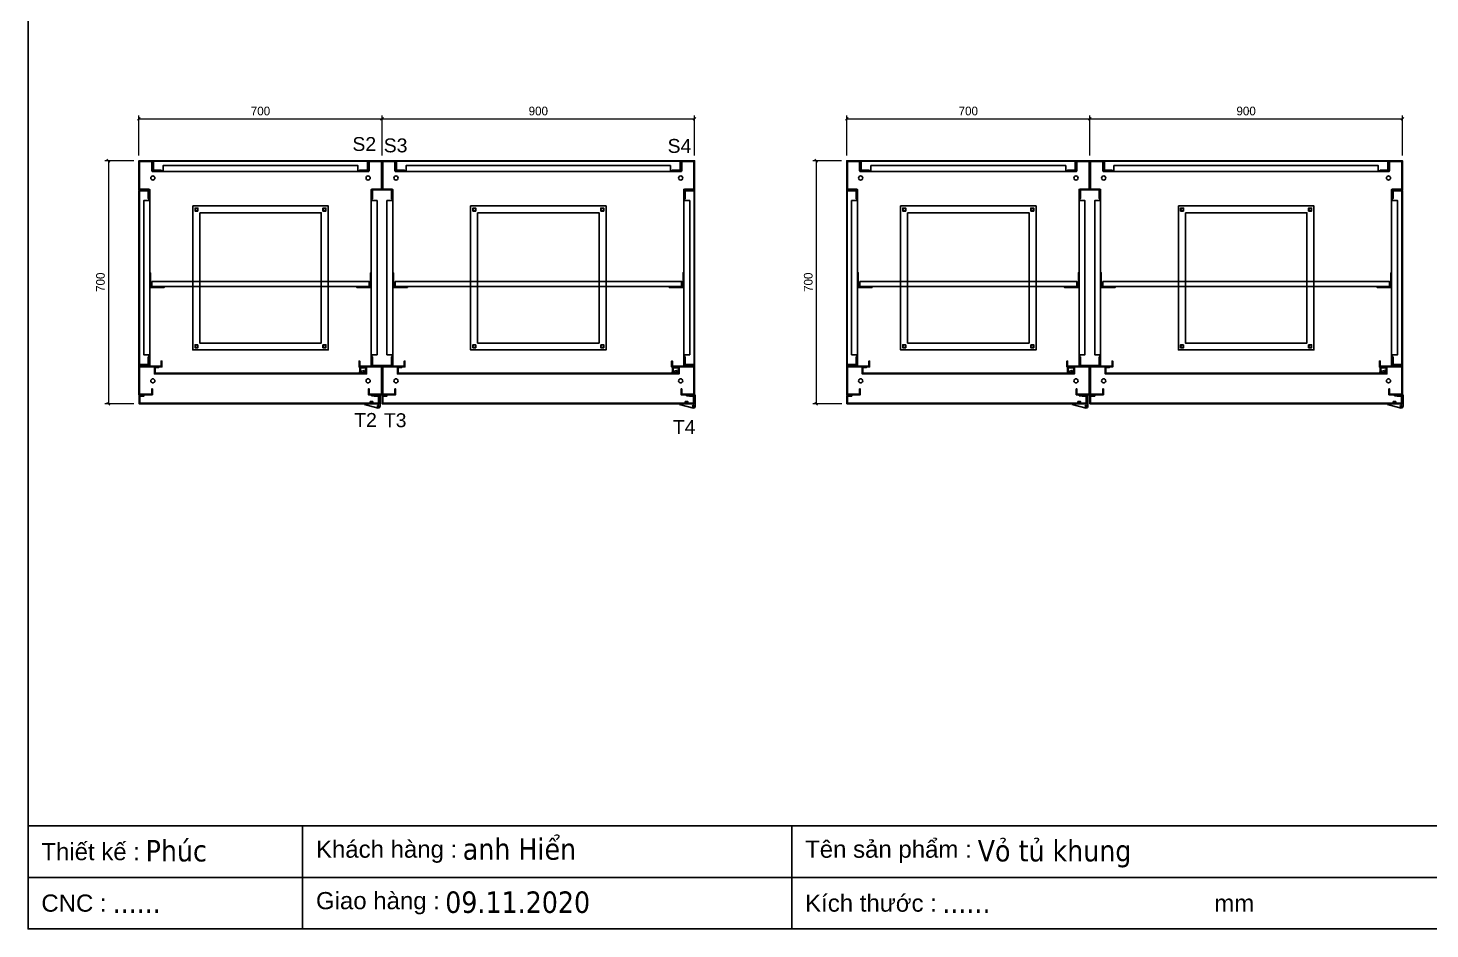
# Model space of a CAD drawing. Header units: millimetres. Extents: x 0 to 7339, y 0 to 5189.
# Drawn here: x 0 to 4037, y 0 to 2595 of the extents above; entities that cross this region are included whole.
import ezdxf
from ezdxf.enums import TextEntityAlignment as Align

# ---------------------------------------------------------------- set-up
doc = ezdxf.new("R2010")
doc.units = ezdxf.units.MM
doc.layers.add('DIM', color=253, linetype='Continuous')
doc.layers.add('Ghi chu', color=7, linetype='Continuous')
doc.styles.add('Arial', font='arial.ttf')
doc.styles.add('Tahoma (Input Text)', font='tahoma.ttf')
doc.dimstyles.new('Dim-25', dxfattribs={"dimtxt": 25, "dimasz": 8, "dimexe": 10, "dimexo": 15, "dimgap": 10, "dimtad": 1, "dimdec": 0, "dimtxsty": 'Standard', "dimblk": 'OBLIQUE', "dimcen": 10, "dimclrd": 5, "dimclre": 5, "dimclrt": 3, "dimazin": 3, "dimtfac": 1, "dimtdec": 0, "dimtmove": 0, "dimatfit": 3, "dimldrblk": 'OBLIQUE', "dimlwd": 9, "dimlwe": 9})

# ---------------------------------------------------------------- blocks, each defined once
blk = doc.blocks.new('khungtenAsean2')
at = {"color": 7}
for p, q in [((2970, -1980), (0, -1980)), ((320, -1980), (320, -2100)), ((890, -1980), (890, -2100)), ((2020, -2040), (0, -2040))]:
    blk.add_line(p, q, dxfattribs=at)
blk.add_lwpolyline([(0, 0), (2970, 0), (2970, -2100), (0, -2100)], close=True, dxfattribs=at)
at = {"color": 2, "char_height": 20, "width": 917.634, "attachment_point": 4, "style": 'Arial'}
for s, insert in [('  Thiết kế :', (0, -2010)), ('  Khách hàng :', (320, -2010)), ('  Tên sản phẩm :', (890, -2010)), ('  Giao hàng :', (320, -2070)), ('  CNC :', (0, -2070)), ('  Kích thước :', (890, -2070)), ('mm', (1382.3, -2070))]:
    blk.add_mtext(s, dxfattribs=dict(at, insert=insert))
at = {"color": 1, "style": 'Tahoma (Input Text)', "flags": 8}
for tag, p in [('#01', (137.1, -2021.3)), ('#03', (506.6, -2019.3)), ('#05', (1106.6, -2021.3)), ('#07', (1834.7, -2021.3)), ('#09', (2146.7, -2021.3)), ('#02', (98.5, -2081.3)), ('#04', (486.1, -2081.3)), ('#06', (1065.3, -2081.3)), ('#08', (1817.4, -2081.3)), ('#10', (2146.7, -2081.3))]:
    blk.add_attdef(tag, p, '', height=25, dxfattribs=at)
blk.add_attdef('#11', text='', height=25, dxfattribs=at).set_placement((2915, -2067.3), align=Align.CENTER)
blk = doc.blocks.new('HL044-2')
at = {"color": 1}
for p, q in [((0, -3), (0, 0)), ((0, 0), (23, 0)), ((4, -3), (4, 0)), ((10, -3), (10, 0)), ((25, -26), (-20, -26)), ((-20, -26), (-20, -28)), ((-20, -28), (19.5, -38.5)), ((-3, -19.5), (-3, -26)), ((-3, -19.5), (3, -20.1)), ((-3, -20.5), (3, -21.1)), ((-3, -21.5), (3, -22.1)), ((-3, -22.5), (3, -23.1)), ((-3, -23.5), (3, -24.1)), ((-3, -24.5), (3, -25.1)), ((-3, -25.5), (2.3, -26)), ((22, -3), (0, -3)), ((3, -19.5), (3, -26)), ((22, -3), (22, -26)), ((25, -2), (25, -3)), ((25, -3), (25, -26)), ((25, -33), (25, -26))]:
    blk.add_line(p, q, dxfattribs=at)
blk.add_lwpolyline([(-4, -19.5), (4, -19.5), (4, -26), (-4, -26)], close=True, dxfattribs=at)
blk.add_circle((19.5, -33), 2.5, dxfattribs=at)
for centre, radius, start, end in [((23, -2), 2, 0, 90), ((19.5, -33), 5.5, 270, 0)]:
    blk.add_arc(centre, radius, start, end, dxfattribs=at)
blk = doc.blocks.new('HL036-1-2')
at = {"layer": 'Ghi chu', "color": 1}
for p, q in [((-3, 17.8), (-18.9, 17.8)), ((-18.9, 15.8), (-18.9, 17.8)), ((-12.1, 15.8), (-18.9, 15.8)), ((-16.4, 1), (-16.4, 14)), ((-15.6, 15), (-3.9, 17.7)), ((0, 0), (-15.4, 0)), ((-14.4, 3), (-14.4, 11.9)), ((0, 2), (-13.4, 2)), ((-13.1, 12.8), (-4.3, 9.8)), ((-6.2, 2), (-6.2, 0)), ((-1.2, 2), (-1.2, 0)), ((0, 0), (0, 2))]:
    blk.add_line(p, q, dxfattribs=at)
for radius in [4.1, 2.1]:
    blk.add_circle((-3, 13.7), radius, dxfattribs=at)
for centre, start, end in [((-15.4, 14), 102.9616, 180), ((-15.4, 1), 180, 270), ((-13.4, 11.9), 71.3254, 180), ((-13.4, 3), 180, 270)]:
    blk.add_arc(centre, 1, start, end, dxfattribs=at)
blk = doc.blocks.new('*D11')
at = {"color": 0, "linetype": 'ByBlock', "lineweight": -2}
for p, q in [((235.3, 2208.5), (227.3, 2216.5)), ((227.3, 1516.5), (235.3, 1508.5))]:
    blk.add_line(p, q, dxfattribs=at)
at = {"layer": 'Defpoints', "color": 0, "transparency": 16777216}
for p in [(319.3, 2212.5), (231.3, 1512.5), (319.8, 1512.5)]:
    blk.add_point(p, dxfattribs=at)
at = {"layer": 'DIM', "color": 5, "lineweight": 9, "transparency": 16777216}
for p, q in [((304.3, 2212.5), (221.3, 2212.5)), ((231.3, 2212.5), (231.3, 1512.5)), ((304.8, 1512.5), (221.3, 1512.5))]:
    blk.add_line(p, q, dxfattribs=at)
at = {"layer": 'DIM', "color": 3, "transparency": 16777216, "insert": (208.6, 1862.5), "char_height": 25, "attachment_point": 5, "rotation": 90}
blk.add_mtext('700', dxfattribs=at)
blk = doc.blocks.new('_Oblique')
at = {"color": 0, "linetype": 'ByBlock', "lineweight": -2}
blk.add_line((-0.5, -0.5), (0.5, 0.5), dxfattribs=at)
blk = doc.blocks.new('*D16')
at = {"color": 0, "linetype": 'ByBlock', "lineweight": -2}
for p, q in [((323.3, 2336.8), (315.3, 2328.8)), ((1015.3, 2328.8), (1023.3, 2336.8))]:
    blk.add_line(p, q, dxfattribs=at)
at = {"layer": 'Defpoints', "color": 0, "transparency": 16777216}
for p in [(1019.3, 2332.8), (319.3, 2212.5), (1019.3, 2212.5)]:
    blk.add_point(p, dxfattribs=at)
at = {"layer": 'DIM', "color": 5, "lineweight": 9, "transparency": 16777216}
for p, q in [((319.3, 2227.5), (319.3, 2342.8)), ((1019.3, 2227.5), (1019.3, 2342.8)), ((319.3, 2332.8), (1019.3, 2332.8))]:
    blk.add_line(p, q, dxfattribs=at)
at = {"layer": 'DIM', "color": 3, "transparency": 16777216, "insert": (669.3, 2355.5), "char_height": 25, "attachment_point": 5}
blk.add_mtext('700', dxfattribs=at)
blk = doc.blocks.new('*D17')
at = {"color": 0, "linetype": 'ByBlock', "lineweight": -2}
for p, q in [((1023.3, 2336.8), (1015.3, 2328.8)), ((1915.3, 2328.8), (1923.3, 2336.8))]:
    blk.add_line(p, q, dxfattribs=at)
at = {"layer": 'Defpoints', "color": 0, "transparency": 16777216}
for p in [(1919.3, 2332.8), (1019.3, 2212.5), (1919.3, 2212.5)]:
    blk.add_point(p, dxfattribs=at)
at = {"layer": 'DIM', "color": 5, "lineweight": 9, "transparency": 16777216}
for p, q in [((1019.3, 2227.5), (1019.3, 2342.8)), ((1919.3, 2227.5), (1919.3, 2342.8)), ((1019.3, 2332.8), (1919.3, 2332.8))]:
    blk.add_line(p, q, dxfattribs=at)
at = {"layer": 'DIM', "color": 3, "transparency": 16777216, "insert": (1469.3, 2355.5), "char_height": 25, "attachment_point": 5}
blk.add_mtext('900', dxfattribs=at)
blk = doc.blocks.new('*D20')
at = {"color": 0, "linetype": 'ByBlock', "lineweight": -2}
for p, q in [((2273.5, 2208.5), (2265.5, 2216.5)), ((2265.5, 1516.5), (2273.5, 1508.5))]:
    blk.add_line(p, q, dxfattribs=at)
at = {"layer": 'Defpoints', "color": 0, "transparency": 16777216}
for p in [(2357.4, 2212.5), (2269.5, 1512.5), (2357.9, 1512.5)]:
    blk.add_point(p, dxfattribs=at)
at = {"layer": 'DIM', "color": 5, "lineweight": 9, "transparency": 16777216}
for p, q in [((2342.4, 2212.5), (2259.5, 2212.5)), ((2269.5, 2212.5), (2269.5, 1512.5)), ((2342.9, 1512.5), (2259.5, 1512.5))]:
    blk.add_line(p, q, dxfattribs=at)
at = {"layer": 'DIM', "color": 3, "transparency": 16777216, "insert": (2246.7, 1862.5), "char_height": 25, "attachment_point": 5, "rotation": 90}
blk.add_mtext('700', dxfattribs=at)
blk = doc.blocks.new('*D21')
at = {"color": 0, "linetype": 'ByBlock', "lineweight": -2}
for p, q in [((2361.4, 2336.8), (2353.4, 2328.8)), ((3053.4, 2328.8), (3061.4, 2336.8))]:
    blk.add_line(p, q, dxfattribs=at)
at = {"layer": 'Defpoints', "color": 0, "transparency": 16777216}
for p in [(3057.4, 2332.8), (2357.4, 2212.5), (3057.4, 2212.5)]:
    blk.add_point(p, dxfattribs=at)
at = {"layer": 'DIM', "color": 5, "lineweight": 9, "transparency": 16777216}
for p, q in [((2357.4, 2227.5), (2357.4, 2342.8)), ((3057.4, 2227.5), (3057.4, 2342.8)), ((2357.4, 2332.8), (3057.4, 2332.8))]:
    blk.add_line(p, q, dxfattribs=at)
at = {"layer": 'DIM', "color": 3, "transparency": 16777216, "insert": (2707.4, 2355.5), "char_height": 25, "attachment_point": 5}
blk.add_mtext('700', dxfattribs=at)
blk = doc.blocks.new('*D22')
at = {"color": 0, "linetype": 'ByBlock', "lineweight": -2}
for p, q in [((3061.4, 2336.8), (3053.4, 2328.8)), ((3953.4, 2328.8), (3961.4, 2336.8))]:
    blk.add_line(p, q, dxfattribs=at)
at = {"layer": 'Defpoints', "color": 0, "transparency": 16777216}
for p in [(3957.4, 2332.8), (3057.4, 2212.5), (3957.4, 2212.5)]:
    blk.add_point(p, dxfattribs=at)
at = {"layer": 'DIM', "color": 5, "lineweight": 9, "transparency": 16777216}
for p, q in [((3057.4, 2227.5), (3057.4, 2342.8)), ((3957.4, 2227.5), (3957.4, 2342.8)), ((3057.4, 2332.8), (3957.4, 2332.8))]:
    blk.add_line(p, q, dxfattribs=at)
at = {"layer": 'DIM', "color": 3, "transparency": 16777216, "insert": (3507.4, 2355.5), "char_height": 25, "attachment_point": 5}
blk.add_mtext('900', dxfattribs=at)

msp = doc.modelspace()

# ---------------------------------------------------------------- linework, layer by layer
at = {"color": 7}
for points in [[(383.3, 2183.5), (356.3, 2183.5), (356.3, 2210.5), (321.3, 2210.5), (321.3, 2130.5), (348.3, 2130.5), (348.3, 2103.5), (346.3, 2103.5), (346.3, 2128.5), (319.3, 2128.5), (319.3, 2212.5), (358.3, 2212.5), (358.3, 2185.5), (383.3, 2185.5), (383.3, 2183.5)], [(955.3, 2183.5), (982.3, 2183.5), (982.3, 2210.5), (1017.3, 2210.5), (1017.3, 2130.5), (990.3, 2130.5), (990.3, 2103.5), (992.3, 2103.5), (992.3, 2128.5), (1019.3, 2128.5), (1019.3, 2212.5), (980.3, 2212.5), (980.3, 2185.5), (955.3, 2185.5), (955.3, 2183.5)], [(1083.3, 2183.5), (1056.3, 2183.5), (1056.3, 2210.5), (1021.3, 2210.5), (1021.3, 2130.5), (1048.3, 2130.5), (1048.3, 2103.5), (1046.3, 2103.5), (1046.3, 2128.5), (1019.3, 2128.5), (1019.3, 2212.5), (1058.3, 2212.5), (1058.3, 2185.5), (1083.3, 2185.5), (1083.3, 2183.5)], [(1855.3, 2183.5), (1882.3, 2183.5), (1882.3, 2210.5), (1917.3, 2210.5), (1917.3, 2130.5), (1890.3, 2130.5), (1890.3, 2103.5), (1892.3, 2103.5), (1892.3, 2128.5), (1919.3, 2128.5), (1919.3, 2212.5), (1880.3, 2212.5), (1880.3, 2185.5), (1855.3, 2185.5), (1855.3, 2183.5)], [(2421.4, 2183.5), (2394.4, 2183.5), (2394.4, 2210.5), (2359.4, 2210.5), (2359.4, 2130.5), (2386.4, 2130.5), (2386.4, 2103.5), (2384.4, 2103.5), (2384.4, 2128.5), (2357.4, 2128.5), (2357.4, 2212.5), (2396.4, 2212.5), (2396.4, 2185.5), (2421.4, 2185.5), (2421.4, 2183.5)], [(2993.4, 2183.5), (3020.4, 2183.5), (3020.4, 2210.5), (3055.4, 2210.5), (3055.4, 2130.5), (3028.4, 2130.5), (3028.4, 2103.5), (3030.4, 2103.5), (3030.4, 2128.5), (3057.4, 2128.5), (3057.4, 2212.5), (3018.4, 2212.5), (3018.4, 2185.5), (2993.4, 2185.5), (2993.4, 2183.5)], [(3121.4, 2183.5), (3094.4, 2183.5), (3094.4, 2210.5), (3059.4, 2210.5), (3059.4, 2130.5), (3086.4, 2130.5), (3086.4, 2103.5), (3084.4, 2103.5), (3084.4, 2128.5), (3057.4, 2128.5), (3057.4, 2212.5), (3096.4, 2212.5), (3096.4, 2185.5), (3121.4, 2185.5), (3121.4, 2183.5)], [(3893.4, 2183.5), (3920.4, 2183.5), (3920.4, 2210.5), (3955.4, 2210.5), (3955.4, 2130.5), (3928.4, 2130.5), (3928.4, 2103.5), (3930.4, 2103.5), (3930.4, 2128.5), (3957.4, 2128.5), (3957.4, 2212.5), (3918.4, 2212.5), (3918.4, 2185.5), (3893.4, 2185.5), (3893.4, 2183.5)], [(996.8, 1534.5), (996.8, 1536.5), (1010.8, 1536.5), (1010.8, 1512.5), (319.8, 1512.5), (319.8, 1536.5), (333.8, 1536.5), (333.8, 1534.5), (321.8, 1534.5), (321.8, 1514.5), (1008.8, 1514.5), (1008.8, 1534.5), (996.8, 1534.5)], [(1904.3, 1534.5), (1904.3, 1536.5), (1918.3, 1536.5), (1918.3, 1512.5), (1019.3, 1512.5), (1019.3, 1536.5), (1033.3, 1536.5), (1033.3, 1534.5), (1021.3, 1534.5), (1021.3, 1514.5), (1916.3, 1514.5), (1916.3, 1534.5), (1904.3, 1534.5)], [(3034.9, 1534.5), (3034.9, 1536.5), (3048.9, 1536.5), (3048.9, 1512.5), (2357.9, 1512.5), (2357.9, 1536.5), (2371.9, 1536.5), (2371.9, 1534.5), (2359.9, 1534.5), (2359.9, 1514.5), (3046.9, 1514.5), (3046.9, 1534.5), (3034.9, 1534.5)], [(3942.4, 1534.5), (3942.4, 1536.5), (3956.4, 1536.5), (3956.4, 1512.5), (3057.4, 1512.5), (3057.4, 1536.5), (3071.4, 1536.5), (3071.4, 1534.5), (3059.4, 1534.5), (3059.4, 1514.5), (3954.4, 1514.5), (3954.4, 1534.5), (3942.4, 1534.5)]]:
    msp.add_lwpolyline(points, dxfattribs=at)
at = {"color": 253}
for points in [[(949.8, 2183.5), (981.3, 2183.5), (981.3, 2181.5), (357.3, 2181.5), (357.3, 2183.5), (388.8, 2183.5), (388.8, 2198.5), (949.8, 2198.5), (949.8, 2183.5)], [(1849.8, 2183.5), (1881.3, 2183.5), (1881.3, 2181.5), (1057.3, 2181.5), (1057.3, 2183.5), (1088.8, 2183.5), (1088.8, 2198.5), (1849.8, 2198.5), (1849.8, 2183.5)], [(2987.9, 2183.5), (3019.4, 2183.5), (3019.4, 2181.5), (2395.4, 2181.5), (2395.4, 2183.5), (2426.9, 2183.5), (2426.9, 2198.5), (2987.9, 2198.5), (2987.9, 2183.5)], [(3887.9, 2183.5), (3919.4, 2183.5), (3919.4, 2181.5), (3095.4, 2181.5), (3095.4, 2183.5), (3126.9, 2183.5), (3126.9, 2198.5), (3887.9, 2198.5), (3887.9, 2183.5)], [(348.3, 2097.5), (348.3, 2130), (350.3, 2130), (350.3, 1621), (348.3, 1621), (348.3, 1653.5), (333.3, 1653.5), (333.3, 2097.5), (348.3, 2097.5)], [(990.3, 2097.5), (990.3, 2130), (988.3, 2130), (988.3, 1621), (990.3, 1621), (990.3, 1653.5), (1005.3, 1653.5), (1005.3, 2097.5), (990.3, 2097.5)], [(1048.3, 2097.5), (1048.3, 2130), (1050.3, 2130), (1050.3, 1621), (1048.3, 1621), (1048.3, 1653.5), (1033.3, 1653.5), (1033.3, 2097.5), (1048.3, 2097.5)], [(1890.3, 2097.5), (1890.3, 2130), (1888.3, 2130), (1888.3, 1621), (1890.3, 1621), (1890.3, 1653.5), (1905.3, 1653.5), (1905.3, 2097.5), (1890.3, 2097.5)], [(2386.4, 2097.5), (2386.4, 2130), (2388.4, 2130), (2388.4, 1621), (2386.4, 1621), (2386.4, 1653.5), (2371.4, 1653.5), (2371.4, 2097.5), (2386.4, 2097.5)], [(3028.4, 2097.5), (3028.4, 2130), (3026.4, 2130), (3026.4, 1621), (3028.4, 1621), (3028.4, 1653.5), (3043.4, 1653.5), (3043.4, 2097.5), (3028.4, 2097.5)], [(3086.4, 2097.5), (3086.4, 2130), (3088.4, 2130), (3088.4, 1621), (3086.4, 1621), (3086.4, 1653.5), (3071.4, 1653.5), (3071.4, 2097.5), (3086.4, 2097.5)], [(3928.4, 2097.5), (3928.4, 2130), (3926.4, 2130), (3926.4, 1621), (3928.4, 1621), (3928.4, 1653.5), (3943.4, 1653.5), (3943.4, 2097.5), (3928.4, 2097.5)]]:
    msp.add_lwpolyline(points, dxfattribs=at)
at = {"color": 7}
for points in [[(977.3, 2185.5), (977.3, 2211), (361.3, 2211), (361.3, 2185.5), (359.8, 2185.5), (359.8, 2212.5), (978.8, 2212.5), (978.8, 2185.5)], [(1877.3, 2185.5), (1877.3, 2211), (1061.3, 2211), (1061.3, 2185.5), (1059.8, 2185.5), (1059.8, 2212.5), (1878.8, 2212.5), (1878.8, 2185.5)], [(3015.4, 2185.5), (3015.4, 2211), (2399.4, 2211), (2399.4, 2185.5), (2397.9, 2185.5), (2397.9, 2212.5), (3016.9, 2212.5), (3016.9, 2185.5)], [(3915.4, 2185.5), (3915.4, 2211), (3099.4, 2211), (3099.4, 2185.5), (3097.9, 2185.5), (3097.9, 2212.5), (3916.9, 2212.5), (3916.9, 2185.5)], [(346.3, 2125.5), (320.8, 2125.5), (320.8, 1625.5), (346.3, 1625.5), (346.3, 1624), (319.3, 1624), (319.3, 2127), (346.3, 2127)], [(1892.3, 2125.5), (1917.8, 2125.5), (1917.8, 1625.5), (1892.3, 1625.5), (1892.3, 1624), (1919.3, 1624), (1919.3, 2127), (1892.3, 2127)], [(2384.4, 2125.5), (2358.9, 2125.5), (2358.9, 1625.5), (2384.4, 1625.5), (2384.4, 1624), (2357.4, 1624), (2357.4, 2127), (2384.4, 2127)], [(3930.4, 2125.5), (3955.9, 2125.5), (3955.9, 1625.5), (3930.4, 1625.5), (3930.4, 1624), (3957.4, 1624), (3957.4, 2127), (3930.4, 2127)], [(474.3, 2082.5), (864.3, 2082.5), (864.3, 1667.5), (474.3, 1667.5)], [(1274.3, 2082.5), (1664.3, 2082.5), (1664.3, 1667.5), (1274.3, 1667.5)], [(2512.4, 2082.5), (2902.4, 2082.5), (2902.4, 1667.5), (2512.4, 1667.5)], [(3312.4, 2082.5), (3702.4, 2082.5), (3702.4, 1667.5), (3312.4, 1667.5)], [(346.3, 1622.5), (319.3, 1622.5), (319.3, 1538.5), (358.3, 1538.5), (358.3, 1555.5), (356.3, 1555.5), (356.3, 1540.5), (321.3, 1540.5), (321.3, 1620.5), (348.3, 1620.5), (348.3, 1647.5), (346.3, 1647.5)], [(383.3, 1620.5), (321.3, 1620.5), (321.3, 1618.5), (385.3, 1618.5), (385.3, 1635.5), (383.3, 1635.5)], [(955.3, 1620.5), (1017.3, 1620.5), (1017.3, 1618.5), (953.3, 1618.5), (953.3, 1635.5), (955.3, 1635.5)], [(992.3, 1622.5), (1019.3, 1622.5), (1019.3, 1538.5), (980.3, 1538.5), (980.3, 1555.5), (982.3, 1555.5), (982.3, 1540.5), (1017.3, 1540.5), (1017.3, 1620.5), (990.3, 1620.5), (990.3, 1647.5), (992.3, 1647.5)], [(1046.3, 1622.5), (1019.3, 1622.5), (1019.3, 1538.5), (1058.3, 1538.5), (1058.3, 1555.5), (1056.3, 1555.5), (1056.3, 1540.5), (1021.3, 1540.5), (1021.3, 1620.5), (1048.3, 1620.5), (1048.3, 1647.5), (1046.3, 1647.5)], [(1083.3, 1620.5), (1021.3, 1620.5), (1021.3, 1618.5), (1085.3, 1618.5), (1085.3, 1635.5), (1083.3, 1635.5)], [(1855.3, 1620.5), (1917.3, 1620.5), (1917.3, 1618.5), (1853.3, 1618.5), (1853.3, 1635.5), (1855.3, 1635.5)], [(1892.3, 1622.5), (1919.3, 1622.5), (1919.3, 1538.5), (1880.3, 1538.5), (1880.3, 1555.5), (1882.3, 1555.5), (1882.3, 1540.5), (1917.3, 1540.5), (1917.3, 1620.5), (1890.3, 1620.5), (1890.3, 1647.5), (1892.3, 1647.5)], [(2384.4, 1622.5), (2357.4, 1622.5), (2357.4, 1538.5), (2396.4, 1538.5), (2396.4, 1555.5), (2394.4, 1555.5), (2394.4, 1540.5), (2359.4, 1540.5), (2359.4, 1620.5), (2386.4, 1620.5), (2386.4, 1647.5), (2384.4, 1647.5)], [(2421.4, 1620.5), (2359.4, 1620.5), (2359.4, 1618.5), (2423.4, 1618.5), (2423.4, 1635.5), (2421.4, 1635.5)], [(2993.4, 1620.5), (3055.4, 1620.5), (3055.4, 1618.5), (2991.4, 1618.5), (2991.4, 1635.5), (2993.4, 1635.5)], [(3030.4, 1622.5), (3057.4, 1622.5), (3057.4, 1538.5), (3018.4, 1538.5), (3018.4, 1555.5), (3020.4, 1555.5), (3020.4, 1540.5), (3055.4, 1540.5), (3055.4, 1620.5), (3028.4, 1620.5), (3028.4, 1647.5), (3030.4, 1647.5)], [(3084.4, 1622.5), (3057.4, 1622.5), (3057.4, 1538.5), (3096.4, 1538.5), (3096.4, 1555.5), (3094.4, 1555.5), (3094.4, 1540.5), (3059.4, 1540.5), (3059.4, 1620.5), (3086.4, 1620.5), (3086.4, 1647.5), (3084.4, 1647.5)], [(3121.4, 1620.5), (3059.4, 1620.5), (3059.4, 1618.5), (3123.4, 1618.5), (3123.4, 1635.5), (3121.4, 1635.5)], [(3893.4, 1620.5), (3955.4, 1620.5), (3955.4, 1618.5), (3891.4, 1618.5), (3891.4, 1635.5), (3893.4, 1635.5)], [(3930.4, 1622.5), (3957.4, 1622.5), (3957.4, 1538.5), (3918.4, 1538.5), (3918.4, 1555.5), (3920.4, 1555.5), (3920.4, 1540.5), (3955.4, 1540.5), (3955.4, 1620.5), (3928.4, 1620.5), (3928.4, 1647.5), (3930.4, 1647.5)]]:
    msp.add_lwpolyline(points, close=True, dxfattribs=at)
at = {"color": 2}
for points in [[(489.3, 2067.5), (480.8, 2067.5), (480.8, 2076), (489.3, 2076)], [(494.3, 2062.5), (844.3, 2062.5), (844.3, 1687.5), (494.3, 1687.5)], [(849.3, 2067.5), (857.8, 2067.5), (857.8, 2076), (849.3, 2076)], [(1289.3, 2067.5), (1280.8, 2067.5), (1280.8, 2076), (1289.3, 2076)], [(1294.3, 2062.5), (1644.3, 2062.5), (1644.3, 1687.5), (1294.3, 1687.5)], [(1649.3, 2067.5), (1657.8, 2067.5), (1657.8, 2076), (1649.3, 2076)], [(2527.4, 2067.5), (2518.9, 2067.5), (2518.9, 2076), (2527.4, 2076)], [(2532.4, 2062.5), (2882.4, 2062.5), (2882.4, 1687.5), (2532.4, 1687.5)], [(2887.4, 2067.5), (2895.9, 2067.5), (2895.9, 2076), (2887.4, 2076)], [(3327.4, 2067.5), (3318.9, 2067.5), (3318.9, 2076), (3327.4, 2076)], [(3332.4, 2062.5), (3682.4, 2062.5), (3682.4, 1687.5), (3332.4, 1687.5)], [(3687.4, 2067.5), (3695.9, 2067.5), (3695.9, 2076), (3687.4, 2076)], [(489.3, 1682.5), (480.8, 1682.5), (480.8, 1674), (489.3, 1674)], [(849.3, 1682.5), (857.8, 1682.5), (857.8, 1674), (849.3, 1674)], [(1289.3, 1682.5), (1280.8, 1682.5), (1280.8, 1674), (1289.3, 1674)], [(1649.3, 1682.5), (1657.8, 1682.5), (1657.8, 1674), (1649.3, 1674)], [(2527.4, 1682.5), (2518.9, 1682.5), (2518.9, 1674), (2527.4, 1674)], [(2887.4, 1682.5), (2895.9, 1682.5), (2895.9, 1674), (2887.4, 1674)], [(3327.4, 1682.5), (3318.9, 1682.5), (3318.9, 1674), (3327.4, 1674)], [(3687.4, 1682.5), (3695.9, 1682.5), (3695.9, 1674), (3687.4, 1674)]]:
    msp.add_lwpolyline(points, close=True, dxfattribs=at)
at = {"color": 253}
for points in [[(392.3, 1849.8), (352.3, 1849.8), (352.3, 1889.8), (350.3, 1889.8), (350.3, 1847.8), (392.3, 1847.8)], [(356.8, 1864.8), (981.8, 1864.8), (981.8, 1849.8), (356.8, 1849.8)], [(946.3, 1849.8), (986.3, 1849.8), (986.3, 1889.8), (988.3, 1889.8), (988.3, 1847.8), (946.3, 1847.8)], [(1092.3, 1849.8), (1052.3, 1849.8), (1052.3, 1889.8), (1050.3, 1889.8), (1050.3, 1847.8), (1092.3, 1847.8)], [(1056.8, 1864.8), (1881.8, 1864.8), (1881.8, 1849.8), (1056.8, 1849.8)], [(1846.3, 1849.8), (1886.3, 1849.8), (1886.3, 1889.8), (1888.3, 1889.8), (1888.3, 1847.8), (1846.3, 1847.8)], [(2430.4, 1849.8), (2390.4, 1849.8), (2390.4, 1889.8), (2388.4, 1889.8), (2388.4, 1847.8), (2430.4, 1847.8)], [(2394.9, 1864.8), (3019.9, 1864.8), (3019.9, 1849.8), (2394.9, 1849.8)], [(2984.4, 1849.8), (3024.4, 1849.8), (3024.4, 1889.8), (3026.4, 1889.8), (3026.4, 1847.8), (2984.4, 1847.8)], [(3130.4, 1849.8), (3090.4, 1849.8), (3090.4, 1889.8), (3088.4, 1889.8), (3088.4, 1847.8), (3130.4, 1847.8)], [(3094.9, 1864.8), (3919.9, 1864.8), (3919.9, 1849.8), (3094.9, 1849.8)], [(3884.4, 1849.8), (3924.4, 1849.8), (3924.4, 1889.8), (3926.4, 1889.8), (3926.4, 1847.8), (3884.4, 1847.8)]]:
    msp.add_lwpolyline(points, close=True, dxfattribs=at)
at = {"color": 6}
for points in [[(962.8, 1618.5), (962.8, 1616.5), (972.8, 1616.5), (972.8, 1600.5), (365.8, 1600.5), (365.8, 1616.5), (375.8, 1616.5), (375.8, 1618.5), (363.8, 1618.5), (363.8, 1598.5), (974.8, 1598.5), (974.8, 1618.5), (962.8, 1618.5)], [(1862.8, 1618.5), (1862.8, 1616.5), (1872.8, 1616.5), (1872.8, 1600.5), (1065.8, 1600.5), (1065.8, 1616.5), (1075.8, 1616.5), (1075.8, 1618.5), (1063.8, 1618.5), (1063.8, 1598.5), (1874.8, 1598.5), (1874.8, 1618.5), (1862.8, 1618.5)], [(3000.9, 1618.5), (3000.9, 1616.5), (3010.9, 1616.5), (3010.9, 1600.5), (2403.9, 1600.5), (2403.9, 1616.5), (2413.9, 1616.5), (2413.9, 1618.5), (2401.9, 1618.5), (2401.9, 1598.5), (3012.9, 1598.5), (3012.9, 1618.5), (3000.9, 1618.5)], [(3900.9, 1618.5), (3900.9, 1616.5), (3910.9, 1616.5), (3910.9, 1600.5), (3103.9, 1600.5), (3103.9, 1616.5), (3113.9, 1616.5), (3113.9, 1618.5), (3101.9, 1618.5), (3101.9, 1598.5), (3912.9, 1598.5), (3912.9, 1618.5), (3900.9, 1618.5)]]:
    msp.add_lwpolyline(points, dxfattribs=at)
at = {"color": 2}
for centre in [(359.3, 2162.5), (979.3, 2162.5), (1059.3, 2162.5), (1879.3, 2162.5), (2397.4, 2162.5), (3017.4, 2162.5), (3097.4, 2162.5), (3917.4, 2162.5), (359.3, 1578.5), (979.3, 1578.5), (1059.3, 1578.5), (1879.3, 1578.5), (2397.4, 1578.5), (3017.4, 1578.5), (3097.4, 1578.5), (3917.4, 1578.5)]:
    msp.add_circle(centre, 6, dxfattribs=at)
at = {"color": 7}
for centre in [(485, 2071.8), (853.5, 2071.8), (1285, 2071.8), (1653.5, 2071.8), (2523.1, 2071.8), (2891.6, 2071.8), (3323.1, 2071.8), (3691.6, 2071.8), (485, 1678.3), (853.5, 1678.3), (1285, 1678.3), (1653.5, 1678.3), (2523.1, 1678.3), (2891.6, 1678.3), (3323.1, 1678.3), (3691.6, 1678.3)]:
    msp.add_circle(centre, 4, dxfattribs=at)

# ---------------------------------------------------------------- block references
ref = msp.add_blockref('khungtenAsean2', (0, 5189.2), dxfattribs=dict(at, xscale=2.471040000003995, yscale=2.471040000003995, zscale=2.471040000003995))
ref.add_attrib('#06', '......', (2632.5, 46.3), dxfattribs={"color": 1, "height": 61.78, "style": 'Tahoma (Input Text)'})
ref.add_attrib('#05', 'Vỏ tủ khung', (2734.5, 194.5), dxfattribs={"color": 1, "height": 61.776, "style": 'Tahoma (Input Text)'})
ref.add_attrib('#04', '09.11.2020', (1201.2, 46.3), dxfattribs={"color": 1, "height": 61.78, "style": 'Tahoma (Input Text)'})
ref.add_attrib('#03', 'anh Hiển', (1251.8, 199.4), dxfattribs={"color": 1, "height": 61.78, "style": 'Tahoma (Input Text)'})
ref.add_attrib('#02', '......', (243.3, 46.3), dxfattribs={"color": 1, "height": 61.78, "style": 'Tahoma (Input Text)'})
ref.add_attrib('#01', 'Phúc', (338.7, 194.5), dxfattribs={"color": 1, "height": 61.78, "style": 'Tahoma (Input Text)'})
at = {"color": 7, "xscale": -1, "rotation": 180}
for p in [(971.7, 1618.3), (1871.7, 1618.3), (3009.8, 1618.3), (3909.8, 1618.3)]:
    msp.add_blockref('HL036-1-2', p, dxfattribs=at)
at = {"color": 7}
for p in [(988.8, 1538.5), (1896.3, 1538.5), (3026.9, 1538.5), (3934.4, 1538.5)]:
    msp.add_blockref('HL044-2', p, dxfattribs=at)

# ---------------------------------------------------------------- texts
at = {"color": 251, "char_height": 40, "width": 846.161, "attachment_point": 5, "style": 'Arial'}
for s, insert in [('{\\C4;S2}', (968.2, 2260.3)), ('{\\C4;S3}', (1058.4, 2256.3)), ('{\\C4;S4}', (1875.7, 2254.8)), ('{\\C4;T2}', (971.7, 1465.9)), ('{\\C4;T3}', (1057.1, 1464.8)), ('{\\C4;T4}', (1889.3, 1445.7))]:
    msp.add_mtext(s, dxfattribs=dict(at, insert=insert))

# ---------------------------------------------------------------- dimensions: what is measured, and where the dimension line sits
at = {"layer": 'DIM', "color": 7}
for base, p1, p2, picture, middle in [((1019.3, 2332.8), (319.3, 2212.5), (1019.3, 2212.5), '*D16', (669.3, 2355.5)), ((1919.3, 2332.8), (1019.3, 2212.5), (1919.3, 2212.5), '*D17', (1469.3, 2355.5)), ((3057.4, 2332.8), (2357.4, 2212.5), (3057.4, 2212.5), '*D21', (2707.4, 2355.5)), ((3957.4, 2332.8), (3057.4, 2212.5), (3957.4, 2212.5), '*D22', (3507.4, 2355.5))]:
    dim = msp.add_linear_dim(base=base, p1=p1, p2=p2, dimstyle='Dim-25', dxfattribs=at)
    dim.commit()
    dim.dimension.update_dxf_attribs({"geometry": picture, "text_midpoint": middle})
for base, p1, p2, picture, middle in [((231.3, 1512.5), (319.3, 2212.5), (319.8, 1512.5), '*D11', (208.6, 1862.5)), ((2269.5, 1512.5), (2357.4, 2212.5), (2357.9, 1512.5), '*D20', (2246.7, 1862.5))]:
    dim = msp.add_linear_dim(base=base, p1=p1, p2=p2, angle=90, dimstyle='Dim-25', dxfattribs=at)
    dim.commit()
    dim.dimension.update_dxf_attribs({"geometry": picture, "text_midpoint": middle})

doc.saveas('drawing.dxf')
